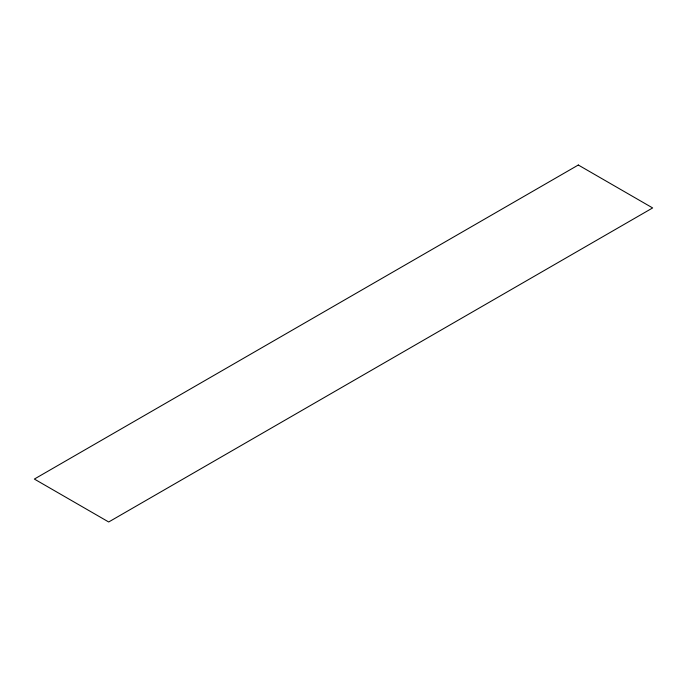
<?xml version="1.0" encoding="UTF-8"?>
<svg xmlns="http://www.w3.org/2000/svg" width="687" height="687" viewBox="0 0 687 687"><rect width="100%" height="100%" fill="white"/><g stroke="black" fill="none" stroke-linecap="round" stroke-linejoin="round"><path stroke-width="1.03" d="M578.308 165.017L34.35 479.062L108.692 521.983L652.65 207.938L578.308 165.017"/></g></svg>
